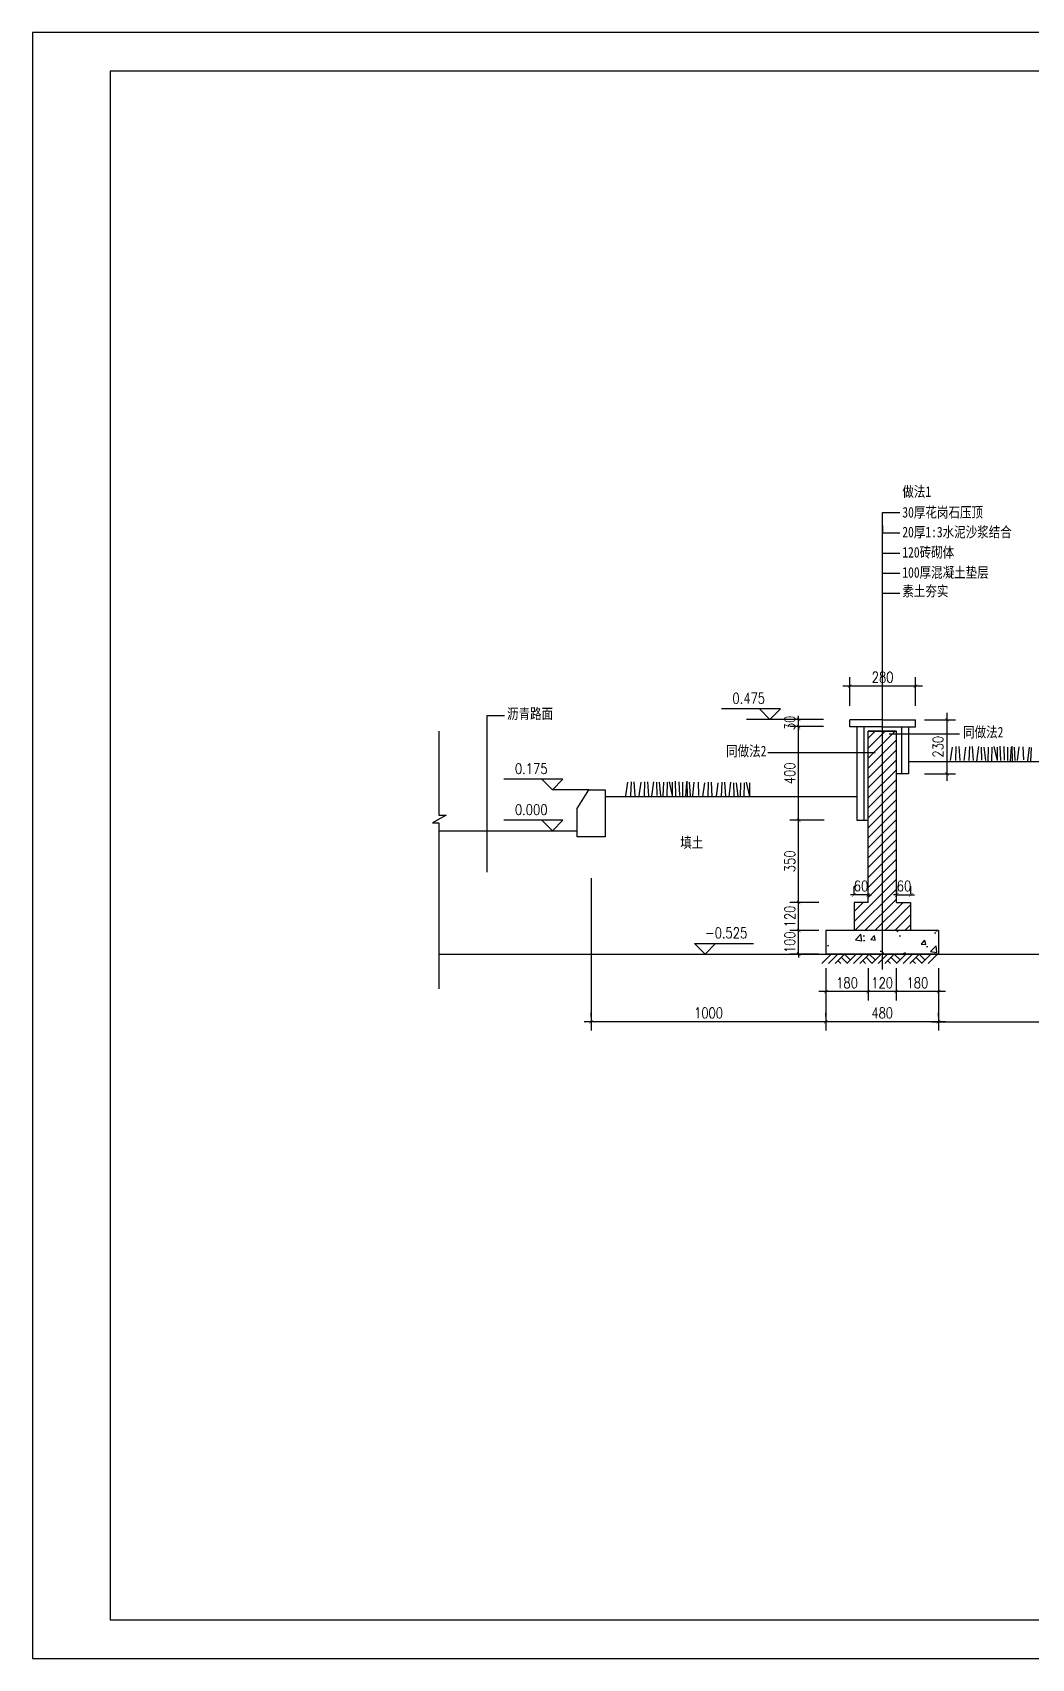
# Model space of a CAD drawing. Extents: x 1035948 to 1665131, y -158296 to 142149.
# Drawn here: x 1199235 to 1203490, y 18671 to 25601 of the extents above; entities that cross this region are included whole.
import ezdxf
from ezdxf.enums import TextEntityAlignment as Align

# ---------------------------------------------------------------- set-up
doc = ezdxf.new("R2010")
doc.units = 0
doc.header["$LTSCALE"] = 200
doc.header["$MEASUREMENT"] = 0
doc.layers.get('0').update_dxf_attribs({"linetype": 'CONTINUOUS'})
doc.layers.get('DEFPOINTS').update_dxf_attribs({"linetype": 'CONTINUOUS'})
for name, color, linetype in [('ELEV', 7, 'CONTINUOUS'), ('PUB_DIM', 3, 'CONTINUOUS'), ('PUB_HATCH', 7, 'CONTINUOUS'), ('PUB_TEXT', 7, 'CONTINUOUS'), ('SECTION', 2, 'CONTINUOUS'), ('WLL1', 7, 'CONTINUOUS')]:
    doc.layers.add(name, color=color, linetype=linetype)
doc.styles.add('DIM_FONT', font='SIMPLEX.shx', dxfattribs={"width": 0.8})
doc.styles.add('HZ', font='simplex.shx', dxfattribs={"bigfont": 'hztxt.shx'})
doc.styles.add('仿宋', font='simfang0.ttf')
doc.dimstyles.new('DIMN80', dxfattribs={"dimscale": 0.8, "dimtxt": 300, "dimasz": 1, "dimexe": 250, "dimexo": 300, "dimgap": 150, "dimtad": 1, "dimdec": 0, "dimzin": 0, "dimdsep": 46, "dimtxsty": 'DIM_FONT', "dimblk": '_DIMX', "dimcen": 0.09, "dimclrt": 7, "dimadec": 0, "dimazin": 0, "dimtfac": 1, "dimtdec": 0, "dimtix": 1, "dimtmove": 2, "dimatfit": 3, "dimldrblk": '_DIMX', "dimfxl": 0, "dimtolj": 1, "dimtzin": 0, "dimarcsym": 0})
doc.dimstyles.new('GJ15', dxfattribs={"dimscale": 15, "dimtxt": 3, "dimasz": 1, "dimexe": 2.5, "dimexo": 5, "dimgap": 1, "dimtad": 1, "dimdec": 0, "dimdsep": 46, "dimtxsty": 'DIM_FONT', "dimblk": '_DIMX', "dimblk1": 'ARCHTICK', "dimblk2": 'ARCHTICK', "dimsah": 1, "dimcen": 3, "dimdle": 2, "dimclrt": 7, "dimadec": 0, "dimazin": 0, "dimtfac": 1, "dimtdec": 0, "dimtix": 1, "dimtmove": 2, "dimatfit": 3, "dimldrblk": 'ARCHTICK', "dimfxl": 0, "dimtolj": 1, "dimtzin": 0, "dimarcsym": 0})
doc.dimstyles.new('GJ30', dxfattribs={"dimscale": 30, "dimtxt": 3, "dimasz": 1, "dimexe": 2.5, "dimexo": 5, "dimgap": 1, "dimtad": 1, "dimdec": 0, "dimdsep": 46, "dimtxsty": 'DIM_FONT', "dimblk": '_DIMX', "dimblk1": 'ARCHTICK', "dimblk2": 'ARCHTICK', "dimsah": 1, "dimcen": 3, "dimdle": 2, "dimclrt": 7, "dimadec": 0, "dimazin": 0, "dimtfac": 1, "dimtdec": 0, "dimtix": 1, "dimtmove": 2, "dimatfit": 3, "dimldrblk": 'ARCHTICK', "dimfxl": 0, "dimtolj": 1, "dimtzin": 0, "dimarcsym": 0})

# ---------------------------------------------------------------- blocks, each defined once
blk = doc.blocks.new('_ARCHTICK')
at = {"color": 0, "linetype": 'ByBlock', "const_width": 0.15}
blk.add_lwpolyline([(-0.5, -0.5), (0.5, 0.5)], dxfattribs=at)
blk = doc.blocks.new('*D758')
at = {"layer": 'DEFPOINTS', "color": 0}
for p in [(1202498.6, 22643.7), (1202665, 22643.7), (1202667, 22243.7)]:
    blk.add_point(p, dxfattribs=at)
at = {"layer": 'PUB_DIM', "color": 0, "lineweight": -2}
for p, q in [((1202498.6, 22213.7), (1202498.6, 22673.7)), ((1202605, 22643.7), (1202461.1, 22643.7)), ((1202607, 22243.7), (1202461.1, 22243.7))]:
    blk.add_line(p, q, dxfattribs=at)
at = {"layer": 'PUB_DIM', "color": 0, "lineweight": -2, "xscale": 15, "yscale": 15, "zscale": 15}
for p, rotation in [((1202498.6, 22643.7), 90), ((1202498.6, 22243.7), 270)]:
    blk.add_blockref('_ARCHTICK', p, dxfattribs=dict(at, rotation=rotation))
at = {"layer": 'PUB_DIM', "color": 7, "insert": (1202461.1, 22443.7), "char_height": 45, "attachment_point": 5, "rotation": 90, "style": 'DIM_FONT'}
blk.add_mtext('\\A1;400', dxfattribs=at)
blk = doc.blocks.new('_DIMX')
blk.add_line((-150, 0), (150, 0))
at = {"const_width": 50}
blk.add_lwpolyline([(-70, -70), (70, 70)], dxfattribs=at)
blk = doc.blocks.new('*D757')
at = {"layer": 'DEFPOINTS', "color": 0}
for p in [(1202974.9, 22672), (1202974.9, 22442), (1203129.8, 22442)]:
    blk.add_point(p, dxfattribs=at)
at = {"layer": 'PUB_DIM', "color": 0, "lineweight": -2}
for p, q in [((1203034.9, 22672), (1203167.3, 22672)), ((1203129.8, 22702), (1203129.8, 22412)), ((1203034.9, 22442), (1203167.3, 22442))]:
    blk.add_line(p, q, dxfattribs=at)
at = {"layer": 'PUB_DIM', "color": 0, "lineweight": -2, "xscale": 15, "yscale": 15, "zscale": 15}
for p, rotation in [((1203129.8, 22672), 90), ((1203129.8, 22442), 270)]:
    blk.add_blockref('_ARCHTICK', p, dxfattribs=dict(at, rotation=rotation))
at = {"layer": 'PUB_DIM', "color": 7, "insert": (1203092.3, 22557), "char_height": 45, "attachment_point": 5, "rotation": 90, "style": 'DIM_FONT'}
blk.add_mtext('\\A1;230', dxfattribs=at)
blk = doc.blocks.new('*D742')
at = {"layer": 'DEFPOINTS', "color": 0}
for p in [(1203094.1, 21347.6), (1204354.4, 21385.1), (1204354.4, 21347.6)]:
    blk.add_point(p, dxfattribs=at)
at = {"layer": 'PUB_DIM', "color": 0, "lineweight": -2}
for p, q in [((1203094.1, 21407.6), (1203094.1, 21422.6)), ((1204354.4, 21407.6), (1204354.4, 21422.6)), ((1203064.1, 21385.1), (1204384.4, 21385.1))]:
    blk.add_line(p, q, dxfattribs=at)
at = {"layer": 'PUB_DIM', "color": 0, "lineweight": -2, "xscale": 15, "yscale": 15, "zscale": 15, "rotation": 180}
blk.add_blockref('_ARCHTICK', (1203094.1, 21385.1), dxfattribs=at)
at = {"layer": 'PUB_DIM', "color": 0, "lineweight": -2, "xscale": 15, "yscale": 15, "zscale": 15}
blk.add_blockref('_ARCHTICK', (1204354.4, 21385.1), dxfattribs=at)
at = {"layer": 'PUB_DIM', "color": 7, "insert": (1203724.3, 21422.6), "char_height": 45, "attachment_point": 5, "style": 'DIM_FONT'}
blk.add_mtext('\\A1;1260', dxfattribs=at)
blk = doc.blocks.new('标高')
at = {"layer": 'PUB_DIM', "color": 0}
for p, q in [((-300, 300), (1377, 300)), ((-300, 300), (0, 0)), ((0, 0), (300, 300))]:
    blk.add_line(p, q, dxfattribs=at)
at = {"layer": 'PUB_DIM', "color": 0, "style": 'HZ', "width": 0.8}
blk.add_attdef('%%P0.000', text='', height=300, dxfattribs=at).set_placement((602, 450), align=Align.CENTER)
blk = doc.blocks.new('*D741')
at = {"layer": 'DEFPOINTS', "color": 0}
for p in [(1202734.4, 21925.9), (1202734.4, 21869.5), (1202794.4, 21869.5)]:
    blk.add_point(p, dxfattribs=at)
at = {"layer": 'PUB_DIM', "color": 0, "lineweight": -2}
for p, q in [((1202734.4, 21925.9), (1202719.4, 21925.9)), ((1202734.4, 21929.5), (1202734.4, 21963.4)), ((1202794.4, 21925.9), (1202734.4, 21925.9)), ((1202794.4, 21929.5), (1202794.4, 21963.4)), ((1202794.4, 21925.9), (1202809.4, 21925.9))]:
    blk.add_line(p, q, dxfattribs=at)
at = {"layer": 'PUB_DIM', "color": 0, "lineweight": -2, "xscale": 15, "yscale": 15, "zscale": 15}
blk.add_blockref('_ARCHTICK', (1202734.4, 21925.9), dxfattribs=at)
at = {"layer": 'PUB_DIM', "color": 0, "lineweight": -2, "xscale": 15, "yscale": 15, "zscale": 15, "rotation": 180}
blk.add_blockref('_ARCHTICK', (1202794.4, 21925.9), dxfattribs=at)
at = {"layer": 'PUB_DIM', "color": 7, "insert": (1202764.4, 21963.4), "char_height": 45, "attachment_point": 5, "style": 'DIM_FONT'}
blk.add_mtext('\\A1;60', dxfattribs=at)
blk = doc.blocks.new('*D740')
at = {"layer": 'DEFPOINTS', "color": 0}
for p in [(1202977.1, 21925.9), (1202917.1, 21869.5), (1202977.1, 21869.5)]:
    blk.add_point(p, dxfattribs=at)
at = {"layer": 'PUB_DIM', "color": 0, "lineweight": -2}
for p, q in [((1202917.1, 21925.9), (1202902.1, 21925.9)), ((1202917.1, 21929.5), (1202917.1, 21963.4)), ((1202917.1, 21925.9), (1202977.1, 21925.9)), ((1202977.1, 21929.5), (1202977.1, 21963.4)), ((1202977.1, 21925.9), (1202992.1, 21925.9))]:
    blk.add_line(p, q, dxfattribs=at)
at = {"layer": 'PUB_DIM', "color": 0, "lineweight": -2, "xscale": 15, "yscale": 15, "zscale": 15}
blk.add_blockref('_ARCHTICK', (1202917.1, 21925.9), dxfattribs=at)
at = {"layer": 'PUB_DIM', "color": 0, "lineweight": -2, "xscale": 15, "yscale": 15, "zscale": 15, "rotation": 180}
blk.add_blockref('_ARCHTICK', (1202977.1, 21925.9), dxfattribs=at)
at = {"layer": 'PUB_DIM', "color": 7, "insert": (1202947.1, 21963.4), "char_height": 45, "attachment_point": 5, "style": 'DIM_FONT'}
blk.add_mtext('\\A1;60', dxfattribs=at)
blk = doc.blocks.new('*D739')
at = {"layer": 'DEFPOINTS', "color": 0}
for p in [(1202498.6, 22243.7), (1202665, 22243.7), (1202645, 21893.7)]:
    blk.add_point(p, dxfattribs=at)
at = {"layer": 'PUB_DIM', "color": 0, "lineweight": -2}
for p, q in [((1202498.6, 21863.7), (1202498.6, 22273.7)), ((1202605, 22243.7), (1202461.1, 22243.7)), ((1202585, 21893.7), (1202461.1, 21893.7))]:
    blk.add_line(p, q, dxfattribs=at)
at = {"layer": 'PUB_DIM', "color": 0, "lineweight": -2, "xscale": 15, "yscale": 15, "zscale": 15}
for p, rotation in [((1202498.6, 22243.7), 90), ((1202498.6, 21893.7), 270)]:
    blk.add_blockref('_ARCHTICK', p, dxfattribs=dict(at, rotation=rotation))
at = {"layer": 'PUB_DIM', "color": 7, "insert": (1202461.1, 22068.7), "char_height": 45, "attachment_point": 5, "rotation": 90, "style": 'DIM_FONT'}
blk.add_mtext('\\A1;350', dxfattribs=at)
blk = doc.blocks.new('*D738')
at = {"layer": 'DEFPOINTS', "color": 0}
for p in [(1202498.6, 21893.7), (1202645, 21893.7), (1202645, 21773.7)]:
    blk.add_point(p, dxfattribs=at)
at = {"layer": 'PUB_DIM', "color": 0, "lineweight": -2}
for p, q in [((1202498.6, 21743.7), (1202498.6, 21923.7)), ((1202585, 21893.7), (1202461.1, 21893.7)), ((1202585, 21773.7), (1202461.1, 21773.7))]:
    blk.add_line(p, q, dxfattribs=at)
at = {"layer": 'PUB_DIM', "color": 0, "lineweight": -2, "xscale": 15, "yscale": 15, "zscale": 15}
for p, rotation in [((1202498.6, 21893.7), 90), ((1202498.6, 21773.7), 270)]:
    blk.add_blockref('_ARCHTICK', p, dxfattribs=dict(at, rotation=rotation))
at = {"layer": 'PUB_DIM', "color": 7, "insert": (1202461.1, 21833.7), "char_height": 45, "attachment_point": 5, "rotation": 90, "style": 'DIM_FONT'}
blk.add_mtext('\\A1;120', dxfattribs=at)
blk = doc.blocks.new('*D737')
at = {"layer": 'DEFPOINTS', "color": 0}
for p in [(1202498.6, 21773.7), (1202645, 21773.7), (1202645, 21673.7)]:
    blk.add_point(p, dxfattribs=at)
at = {"layer": 'PUB_DIM', "color": 0, "lineweight": -2}
for p, q in [((1202585, 21773.7), (1202461.1, 21773.7)), ((1202498.6, 21773.7), (1202498.6, 21788.7)), ((1202498.6, 21673.7), (1202498.6, 21773.7)), ((1202585, 21673.7), (1202461.1, 21673.7)), ((1202498.6, 21673.7), (1202498.6, 21658.7))]:
    blk.add_line(p, q, dxfattribs=at)
at = {"layer": 'PUB_DIM', "color": 0, "lineweight": -2, "xscale": 15, "yscale": 15, "zscale": 15}
for p, rotation in [((1202498.6, 21773.7), 270), ((1202498.6, 21673.7), 90)]:
    blk.add_blockref('_ARCHTICK', p, dxfattribs=dict(at, rotation=rotation))
at = {"layer": 'PUB_DIM', "color": 7, "insert": (1202461.1, 21723.7), "char_height": 45, "attachment_point": 5, "rotation": 90, "style": 'DIM_FONT'}
blk.add_mtext('\\A1;100', dxfattribs=at)
blk = doc.blocks.new('*D736')
at = {"layer": 'DEFPOINTS', "color": 0}
for p in [(1201614.7, 21385.1), (1201614.7, 21347.6), (1202614.4, 21347.6)]:
    blk.add_point(p, dxfattribs=at)
at = {"layer": 'PUB_DIM', "color": 0, "lineweight": -2}
for p, q in [((1201614.7, 21407.6), (1201614.7, 21422.6)), ((1202614.4, 21407.6), (1202614.4, 21422.6)), ((1202644.4, 21385.1), (1201584.7, 21385.1))]:
    blk.add_line(p, q, dxfattribs=at)
at = {"layer": 'PUB_DIM', "color": 0, "lineweight": -2, "xscale": 15, "yscale": 15, "zscale": 15, "rotation": 180}
blk.add_blockref('_ARCHTICK', (1201614.7, 21385.1), dxfattribs=at)
at = {"layer": 'PUB_DIM', "color": 0, "lineweight": -2, "xscale": 15, "yscale": 15, "zscale": 15}
blk.add_blockref('_ARCHTICK', (1202614.4, 21385.1), dxfattribs=at)
at = {"layer": 'PUB_DIM', "color": 7, "insert": (1202114.6, 21422.6), "char_height": 45, "attachment_point": 5, "style": 'DIM_FONT'}
blk.add_mtext('\\A1;1000', dxfattribs=at)
blk = doc.blocks.new('*D735')
at = {"layer": 'DEFPOINTS', "color": 0}
for p in [(1202614.4, 21673.7), (1202794.4, 21673.7), (1202614.4, 21513.3)]:
    blk.add_point(p, dxfattribs=at)
at = {"layer": 'PUB_DIM', "color": 0, "lineweight": -2}
for p, q in [((1202614.4, 21613.7), (1202614.4, 21475.8)), ((1202794.4, 21613.7), (1202794.4, 21475.8)), ((1202824.4, 21513.3), (1202584.4, 21513.3))]:
    blk.add_line(p, q, dxfattribs=at)
at = {"layer": 'PUB_DIM', "color": 0, "lineweight": -2, "xscale": 15, "yscale": 15, "zscale": 15, "rotation": 180}
blk.add_blockref('_ARCHTICK', (1202614.4, 21513.3), dxfattribs=at)
at = {"layer": 'PUB_DIM', "color": 0, "lineweight": -2, "xscale": 15, "yscale": 15, "zscale": 15}
blk.add_blockref('_ARCHTICK', (1202794.4, 21513.3), dxfattribs=at)
at = {"layer": 'PUB_DIM', "color": 7, "insert": (1202704.4, 21550.8), "char_height": 45, "attachment_point": 5, "style": 'DIM_FONT'}
blk.add_mtext('\\A1;180', dxfattribs=at)
blk = doc.blocks.new('*D734')
at = {"layer": 'DEFPOINTS', "color": 0}
for p in [(1202614.4, 21673.7), (1203094.4, 21673.7), (1202614.4, 21385.1)]:
    blk.add_point(p, dxfattribs=at)
at = {"layer": 'PUB_DIM', "color": 0, "lineweight": -2}
for p, q in [((1202614.4, 21613.7), (1202614.4, 21347.6)), ((1203094.4, 21613.7), (1203094.4, 21347.6)), ((1203124.4, 21385.1), (1202584.4, 21385.1))]:
    blk.add_line(p, q, dxfattribs=at)
at = {"layer": 'PUB_DIM', "color": 0, "lineweight": -2, "xscale": 15, "yscale": 15, "zscale": 15, "rotation": 180}
blk.add_blockref('_ARCHTICK', (1202614.4, 21385.1), dxfattribs=at)
at = {"layer": 'PUB_DIM', "color": 0, "lineweight": -2, "xscale": 15, "yscale": 15, "zscale": 15}
blk.add_blockref('_ARCHTICK', (1203094.4, 21385.1), dxfattribs=at)
at = {"layer": 'PUB_DIM', "color": 7, "insert": (1202854.4, 21422.6), "char_height": 45, "attachment_point": 5, "style": 'DIM_FONT'}
blk.add_mtext('\\A1;480', dxfattribs=at)
blk = doc.blocks.new('*D733')
at = {"layer": 'DEFPOINTS', "color": 0}
for p in [(1202914.4, 21673.7), (1203094.4, 21673.7), (1202914.4, 21513.3)]:
    blk.add_point(p, dxfattribs=at)
at = {"layer": 'PUB_DIM', "color": 0, "lineweight": -2}
for p, q in [((1202914.4, 21613.7), (1202914.4, 21475.8)), ((1203094.4, 21613.7), (1203094.4, 21475.8)), ((1203124.4, 21513.3), (1202884.4, 21513.3))]:
    blk.add_line(p, q, dxfattribs=at)
at = {"layer": 'PUB_DIM', "color": 0, "lineweight": -2, "xscale": 15, "yscale": 15, "zscale": 15, "rotation": 180}
blk.add_blockref('_ARCHTICK', (1202914.4, 21513.3), dxfattribs=at)
at = {"layer": 'PUB_DIM', "color": 0, "lineweight": -2, "xscale": 15, "yscale": 15, "zscale": 15}
blk.add_blockref('_ARCHTICK', (1203094.4, 21513.3), dxfattribs=at)
at = {"layer": 'PUB_DIM', "color": 7, "insert": (1203004.4, 21550.8), "char_height": 45, "attachment_point": 5, "style": 'DIM_FONT'}
blk.add_mtext('\\A1;180', dxfattribs=at)
blk = doc.blocks.new('*D732')
at = {"layer": 'DEFPOINTS', "color": 0}
for p in [(1202794.4, 21673.7), (1202914.4, 21673.7), (1202794.4, 21513.3)]:
    blk.add_point(p, dxfattribs=at)
at = {"layer": 'PUB_DIM', "color": 0, "lineweight": -2}
for p, q in [((1202794.4, 21613.7), (1202794.4, 21475.8)), ((1202914.4, 21613.7), (1202914.4, 21475.8)), ((1202944.4, 21513.3), (1202764.4, 21513.3))]:
    blk.add_line(p, q, dxfattribs=at)
at = {"layer": 'PUB_DIM', "color": 0, "lineweight": -2, "xscale": 15, "yscale": 15, "zscale": 15, "rotation": 180}
blk.add_blockref('_ARCHTICK', (1202794.4, 21513.3), dxfattribs=at)
at = {"layer": 'PUB_DIM', "color": 0, "lineweight": -2, "xscale": 15, "yscale": 15, "zscale": 15}
blk.add_blockref('_ARCHTICK', (1202914.4, 21513.3), dxfattribs=at)
at = {"layer": 'PUB_DIM', "color": 7, "insert": (1202854.4, 21550.8), "char_height": 45, "attachment_point": 5, "style": 'DIM_FONT'}
blk.add_mtext('\\A1;120', dxfattribs=at)
blk = doc.blocks.new('*D724')
at = {"layer": 'DEFPOINTS', "color": 0}
for p in [(1202716.1, 22815.8), (1202716.1, 22672), (1202996.1, 22672)]:
    blk.add_point(p, dxfattribs=at)
at = {"layer": 'PUB_DIM', "color": 0, "lineweight": -2}
for p, q in [((1203026.1, 22815.8), (1202686.1, 22815.8)), ((1202716.1, 22732), (1202716.1, 22853.3)), ((1202996.1, 22732), (1202996.1, 22853.3))]:
    blk.add_line(p, q, dxfattribs=at)
at = {"layer": 'PUB_DIM', "color": 0, "lineweight": -2, "xscale": 15, "yscale": 15, "zscale": 15, "rotation": 180}
blk.add_blockref('_ARCHTICK', (1202716.1, 22815.8), dxfattribs=at)
at = {"layer": 'PUB_DIM', "color": 0, "lineweight": -2, "xscale": 15, "yscale": 15, "zscale": 15}
blk.add_blockref('_ARCHTICK', (1202996.1, 22815.8), dxfattribs=at)
at = {"layer": 'PUB_DIM', "color": 7, "insert": (1202856.1, 22853.3), "char_height": 45, "attachment_point": 5, "style": 'DIM_FONT'}
blk.add_mtext('\\A1;280', dxfattribs=at)
blk = doc.blocks.new('*D723')
at = {"layer": 'DEFPOINTS', "color": 0}
for p in [(1202498.6, 22673.7), (1202665, 22673.7), (1202665, 22643.7)]:
    blk.add_point(p, dxfattribs=at)
at = {"layer": 'PUB_DIM', "color": 0, "lineweight": -2}
for p, q in [((1202605, 22673.7), (1202461.1, 22673.7)), ((1202498.6, 22673.7), (1202498.6, 22688.7)), ((1202498.6, 22643.7), (1202498.6, 22673.7)), ((1202605, 22643.7), (1202461.1, 22643.7)), ((1202498.6, 22643.7), (1202498.6, 22628.7))]:
    blk.add_line(p, q, dxfattribs=at)
at = {"layer": 'PUB_DIM', "color": 0, "lineweight": -2, "xscale": 15, "yscale": 15, "zscale": 15}
for p, rotation in [((1202498.6, 22673.7), 270), ((1202498.6, 22643.7), 90)]:
    blk.add_blockref('_ARCHTICK', p, dxfattribs=dict(at, rotation=rotation))
at = {"layer": 'PUB_DIM', "color": 7, "insert": (1202461.1, 22658.7), "char_height": 45, "attachment_point": 5, "rotation": 90, "style": 'DIM_FONT'}
blk.add_mtext('\\A1;30', dxfattribs=at)

msp = doc.modelspace()

# ---------------------------------------------------------------- hatches: boundary and pattern name
at = {"layer": 'ELEV'}
h = msp.add_hatch(dxfattribs=at)
h.set_pattern_fill('ANSI31', color=256, scale=240, style=0)
h.set_pattern_definition([(45, (54694.293, -1037.255), (-21.2132034, 21.2132034), [])])
h.paths.add_polyline_path([(1202914.89534, 22623.65657), (1202855.74551, 22623.65657), (1202855.74551, 21773.65657), (1202974.89534, 21773.65657), (1202974.89534, 21893.65657), (1202914.89534, 21893.65657)])
h.paths.add_polyline_path([(1202855.74551, 22623.65657), (1202794.4232, 22623.65657), (1202794.4232, 22473.65657), (1202794.4232, 21893.65657), (1202734.4232, 21893.65657), (1202734.4232, 21773.65657), (1202855.74551, 21773.65657)])
at = {"layer": 'WLL1'}
h = msp.add_hatch(dxfattribs=at)
h.set_pattern_fill('AR-CONC', color=256, scale=30, style=0)
h.set_pattern_definition([(50, (54694.3, -1037.25), (215.178055, -18.82564), [22.5, -247.5]), (355, (54694.3, -1037.25), (-41.6254, 225.65764), [18, -198]), (100.4514, (54712.22, -1038.82), (173.552815, 206.831863), [19.122057, -210.342634]), (46.1842, (54694.3, -977.25), (320.172315, -49.655704), [33.75, -371.25]), (96.6356, (54720.97, -981.4), (280.39881, 292.23536), [28.68309, -315.5139]), (351.1842, (54694.3, -977.25), (280.39858, 292.23558), [27, -297]), (21, (54724.3, -992.25), (179.072116, -120.785667), [22.5, -247.5]), (326, (54724.3, -992.25), (72.9946, 217.545014), [18, -198]), (71.4514, (54739.22, -1002.32), (252.06679, 96.75915), [19.122057, -210.342634]), (37.5, (54694.29, -1037.255), (3.6479566, 99.868156), [0, -195.6, 0, -201, 0, -198.75]), (7.5, (54694.29, -1037.25), (78.920861, 118.323514), [0, -114.6, 0, -191.1, 0, -75.75]), (327.5, (54627.39, -1037.255), (160.146731, -6.7664615), [0, -75, 0, -234, 0, -310.5]), (317.5, (54597.39, -1037.25), (174.95585, 30.031495), [0, -97.5, 0, -155.4, 0, -220.5])])
h.paths.add_polyline_path([(1202855.74551, 21773.65657), (1202855.74551, 21673.65657), (1203094.4232, 21673.65657), (1203094.4232, 21773.65657)])
h.paths.add_polyline_path([(1202614.4232, 21773.65657), (1202614.4232, 21673.65657), (1202855.74551, 21673.65657), (1202855.74551, 21773.65657)])

# ---------------------------------------------------------------- linework, layer by layer
at = {"color": 151}
msp.add_lwpolyline([(1209036.21944, 18671.16207), (1209036.21944, 25601.16207), (1199235.21944, 25601.16207), (1199235.21944, 18671.16207)], close=True, dxfattribs=at)
at = {"color": 5}
msp.add_lwpolyline([(1208871.21944, 18836.16207), (1208871.21944, 25436.16207), (1199565.21944, 25436.16207), (1199565.21944, 18836.16207)], close=True, dxfattribs=at)
at = {"layer": 'ELEV'}
for p, q in [((1202855.74551, 21607.01548), (1202855.74551, 23554.86201)), ((1202855.74551, 23296.73574), (1202928.96853, 23296.73574)), ((1202855.74551, 23211.10327), (1202928.96853, 23211.10327)), ((1201171.84288, 22021.8472), (1201171.84288, 22689.85239)), ((1201171.84288, 22689.85239), (1201245.0659, 22689.85239))]:
    msp.add_line(p, q, dxfattribs=at)
at = {"layer": 'ELEV', "color": 3}
for p, q in [((1203145.8632, 22497.85185), (1203153.8632, 22555.85185)), ((1203167.8632, 22497.85185), (1203169.8632, 22557.85185)), ((1203185.8632, 22497.85185), (1203181.8632, 22557.85185)), ((1203203.38579, 22497.85185), (1203211.38579, 22555.85185)), ((1203225.38579, 22497.85185), (1203227.38579, 22557.85185)), ((1203243.38579, 22497.85185), (1203239.38579, 22557.85185)), ((1203257.38579, 22495.85185), (1203265.38579, 22557.85185)), ((1203279.38579, 22499.85185), (1203277.38579, 22555.85185)), ((1203295.38579, 22497.85185), (1203289.38579, 22555.85185)), ((1203305.38579, 22495.85185), (1203307.38579, 22555.85185)), ((1203321.38579, 22495.85185), (1203323.38579, 22555.85185)), ((1203345.38579, 22497.85185), (1203331.38579, 22557.85185)), ((1203345.38579, 22501.85185), (1203345.38579, 22555.85185)), ((1203359.38579, 22497.85185), (1203357.38579, 22559.85185)), ((1203375.38579, 22499.85185), (1203373.38579, 22557.85185)), ((1203389.38579, 22497.85185), (1203389.38579, 22555.85185)), ((1203401.38579, 22495.85185), (1203405.38579, 22555.85185)), ((1203409.38579, 22495.85185), (1203407.38579, 22559.85185)), ((1203421.38579, 22497.85185), (1203417.38579, 22555.85185)), ((1203431.38579, 22498.96116), (1203437.38579, 22556.96116)), ((1203457.26589, 22500.96116), (1203455.26589, 22556.96116)), ((1203474.36698, 22497.69436), (1203482.36698, 22555.69436)), ((1203488.09892, 22493.87649), (1203490.09892, 22553.87649)), ((1201762.26481, 22347.85185), (1201770.26481, 22405.85185)), ((1201784.26481, 22347.85185), (1201786.26481, 22407.85185)), ((1201802.26481, 22347.85185), (1201798.26481, 22407.85185)), ((1201819.78739, 22347.85185), (1201827.78739, 22405.85185)), ((1201841.78739, 22347.85185), (1201843.78739, 22407.85185)), ((1201859.78739, 22347.85185), (1201855.78739, 22407.85185)), ((1201873.78739, 22345.85185), (1201881.78739, 22407.85185)), ((1201895.78739, 22349.85185), (1201893.78739, 22405.85185)), ((1201911.78739, 22347.85185), (1201905.78739, 22405.85185)), ((1201921.78739, 22345.85185), (1201923.78739, 22405.85185)), ((1201937.78739, 22345.85185), (1201939.78739, 22405.85185)), ((1201961.78739, 22347.85185), (1201947.78739, 22407.85185)), ((1201961.78739, 22351.85185), (1201961.78739, 22405.85185)), ((1201975.78739, 22347.85185), (1201973.78739, 22409.85185)), ((1201991.78739, 22349.85185), (1201989.78739, 22407.85185)), ((1202005.78739, 22347.85185), (1202005.78739, 22405.85185)), ((1202017.78739, 22345.85185), (1202021.78739, 22405.85185)), ((1202025.78739, 22345.85185), (1202023.78739, 22409.85185)), ((1202037.78739, 22347.85185), (1202033.78739, 22405.85185)), ((1202047.78739, 22347.85185), (1202053.78739, 22405.85185)), ((1202073.66749, 22349.85185), (1202071.66749, 22405.85185)), ((1202090.76858, 22345.47574), (1202098.76858, 22403.47574)), ((1202112.76858, 22345.47574), (1202114.76858, 22405.47574)), ((1202130.76858, 22345.47574), (1202126.76858, 22405.47574)), ((1202148.29117, 22345.47574), (1202156.29117, 22403.47574)), ((1202170.29117, 22345.47574), (1202172.29117, 22405.47574)), ((1202188.29117, 22345.47574), (1202184.29117, 22405.47574)), ((1202202.29117, 22343.47574), (1202210.29117, 22405.47574)), ((1202224.29117, 22347.47574), (1202222.29117, 22403.47574)), ((1202240.29117, 22345.47574), (1202234.29117, 22403.47574)), ((1202250.29117, 22343.47574), (1202252.29117, 22403.47574)), ((1202266.29117, 22343.47574), (1202268.29117, 22403.47574)), ((1202290.29117, 22345.47574), (1202276.29117, 22405.47574)), ((1202290.29117, 22349.47574), (1202290.29117, 22403.47574))]:
    msp.add_line(p, q, dxfattribs=at)
at = {"layer": 'PUB_DIM'}
for p, q in [((1202461.07302, 22673.65657), (1202276.18438, 22673.65657)), ((1200965.65076, 22623.66969), (1200965.65076, 22265.7375)), ((1201604.45809, 22373.65657), (1201449.57854, 22373.65657)), ((1200997.29883, 22265.7375), (1200939.07375, 22233.29771)), ((1200965.65076, 22265.7375), (1200997.29883, 22265.7375)), ((1200939.07375, 22233.29771), (1200966.50362, 22233.29771)), ((1200966.50362, 22233.29771), (1200966.50362, 21524.85889)), ((1201614.74551, 21996.47006), (1201614.74551, 21347.57526))]:
    msp.add_line(p, q, dxfattribs=at)
at = {"layer": 'PUB_HATCH'}
for p, q in [((1202597.61058, 21633.65657), (1202637.61058, 21673.65657)), ((1202625.61058, 21633.65657), (1202665.61058, 21673.65657)), ((1202653.61058, 21633.65657), (1202693.61058, 21673.65657)), ((1202665.61058, 21645.65657), (1202677.61058, 21633.65657)), ((1202679.61058, 21659.65657), (1202704.61058, 21634.65657)), ((1202693.61058, 21673.65657), (1202718.61058, 21648.65657)), ((1202703.61058, 21633.65657), (1202743.61058, 21673.65657)), ((1202731.61058, 21633.65657), (1202771.61058, 21673.65657)), ((1202759.61058, 21633.65657), (1202799.61058, 21673.65657)), ((1202771.61058, 21645.65657), (1202783.61058, 21633.65657)), ((1202785.61058, 21659.65657), (1202810.61058, 21634.65657)), ((1202799.61058, 21673.65657), (1202824.61058, 21648.65657)), ((1202809.61058, 21633.65657), (1202849.61058, 21673.65657)), ((1202837.61058, 21633.65657), (1202877.61058, 21673.65657)), ((1202865.61058, 21633.65657), (1202905.61058, 21673.65657)), ((1202877.61058, 21645.65657), (1202889.61058, 21633.65657)), ((1202891.61058, 21659.65657), (1202916.61058, 21634.65657)), ((1202905.61058, 21673.65657), (1202930.61058, 21648.65657)), ((1202915.61058, 21633.65657), (1202955.61058, 21673.65657)), ((1202943.61058, 21633.65657), (1202983.61058, 21673.65657)), ((1202971.61058, 21633.65657), (1203011.61058, 21673.65657)), ((1202983.61058, 21645.65657), (1202995.61058, 21633.65657)), ((1202997.61058, 21659.65657), (1203022.61058, 21634.65657)), ((1203011.61058, 21673.65657), (1203036.61058, 21648.65657)), ((1203021.61058, 21633.65657), (1203061.61058, 21673.65657)), ((1203049.61058, 21633.65657), (1203089.61058, 21673.65657))]:
    msp.add_line(p, q, dxfattribs=at)
at = {"layer": 'SECTION'}
for p, q in [((1202856.05208, 22672.02769), (1202716.05208, 22672.02769)), ((1202716.05208, 22642.02769), (1202716.05208, 22672.02769)), ((1202856.05208, 22672.02769), (1202746.05208, 22672.02769)), ((1202856.05208, 22672.02769), (1202996.05208, 22672.02769)), ((1202856.05208, 22672.02769), (1202996.05208, 22672.02769)), ((1202996.05208, 22642.02769), (1202996.05208, 22672.02769)), ((1202856.05208, 22642.02769), (1202716.05208, 22642.02769)), ((1202746.05208, 22642.02769), (1202746.05208, 22243.65657)), ((1202776.05208, 22642.02769), (1202776.05208, 22243.65657)), ((1202794.4232, 22473.65657), (1202794.4232, 22623.65657)), ((1202914.4232, 22623.65657), (1202794.4232, 22623.65657)), ((1202795.74551, 22623.65657), (1202914.89534, 22623.65657)), ((1202795.74551, 22623.65657), (1202914.89534, 22623.65657)), ((1202856.05208, 22642.02769), (1202996.05208, 22642.02769)), ((1202914.89534, 21893.65657), (1202914.89534, 22623.65657)), ((1202936.05208, 22642.02769), (1202936.05208, 22442.02769)), ((1202966.05208, 22642.02769), (1202966.05208, 22442.02769)), ((1202794.4232, 21893.65657), (1202794.4232, 22473.65657)), ((1202966.05208, 22442.02769), (1202914.89534, 22442.02769)), ((1201554.74551, 22293.4839), (1201604.45809, 22373.65657)), ((1201604.45809, 22373.65657), (1201674.74551, 22373.65657)), ((1201604.45809, 22373.65657), (1201674.74551, 22373.65657)), ((1201674.74551, 22373.65657), (1201674.74551, 22173.65657)), ((1201554.74551, 22173.65657), (1201554.74551, 22293.4839)), ((1202746.05208, 22243.65657), (1202794.4232, 22243.65657)), ((1202746.05208, 22243.65657), (1202794.4232, 22243.65657)), ((1201674.74551, 22173.65657), (1201554.74551, 22173.65657)), ((1202794.4232, 21893.65657), (1202734.4232, 21893.65657)), ((1202734.4232, 21893.65657), (1202734.4232, 21773.65657)), ((1202914.89534, 21893.65657), (1202974.89534, 21893.65657)), ((1202974.89534, 21893.65657), (1202974.89534, 21773.65657)), ((1203094.4232, 21773.65657), (1202614.4232, 21773.65657)), ((1202614.4232, 21773.65657), (1202614.4232, 21673.65657)), ((1202734.4232, 21773.65657), (1202734.4232, 21773.65657)), ((1203094.4232, 21773.65657), (1203094.4232, 21673.65657)), ((1203094.4232, 21673.65657), (1202614.4232, 21673.65657))]:
    msp.add_line(p, q, dxfattribs=at)
at = {"layer": 'WLL1'}
for p, q in [((1202966.05208, 22493.65657), (1204484.44666, 22493.65657)), ((1202744.4232, 22343.65657), (1201674.74551, 22343.65657)), ((1200966.50362, 22198.65657), (1201554.74551, 22198.65657)), ((1200966.50362, 21673.65657), (1207325.80711, 21673.65657))]:
    msp.add_line(p, q, dxfattribs=at)

# ---------------------------------------------------------------- block references
at = {"layer": 'PUB_DIM'}
ref = msp.add_blockref('标高', (1202376.18438, 22673.65657), dxfattribs=dict(at, xscale=-0.15, yscale=0.15, zscale=0.15))
ref.add_attrib('%%P0.000', '0.475', dxfattribs={"color": 0, "height": 45, "style": 'HZ', "width": 0.8}).set_placement((1202285.9244, 22741.15657), align=Align.CENTER)
ref = msp.add_blockref('标高', (1201449.57854, 22373.65657), dxfattribs=dict(at, xscale=-0.15, yscale=0.15, zscale=0.15))
ref.add_attrib('%%P0.000', '0.175', dxfattribs={"color": 0, "height": 45, "style": 'HZ', "width": 0.8}).set_placement((1201359.31855, 22441.15657), align=Align.CENTER)
ref = msp.add_blockref('标高', (1201449.57854, 22198.65657), dxfattribs=dict(at, xscale=-0.15, yscale=0.15, zscale=0.15))
ref.add_attrib('%%P0.000', '0.000', dxfattribs={"color": 0, "height": 45, "style": 'HZ', "width": 0.8}).set_placement((1201359.31855, 22266.15657), align=Align.CENTER)
at = {"layer": 'PUB_DIM', "xscale": 0.15, "yscale": 0.15, "zscale": 0.15}
msp.add_blockref('标高', (1202099.72593, 21673.65657), dxfattribs=at).add_auto_attribs({'%%P0.000': '-0.525'})

# ---------------------------------------------------------------- texts
at = {"layer": 'PUB_TEXT', "color": 3, "style": '仿宋', "width": 0.8}
for s, p in [('做法1', (1202940.26313, 23622.11865)), ('30厚花岗石压顶', (1202940.26313, 23533.92181)), ('20厚1:3水泥沙浆结合', (1202940.26313, 23449.72097)), ('120砖砌体', (1202940.26313, 23363.33302)), ('100厚混凝土垫层', (1202940.26313, 23277.70056)), ('素土夯实', (1202940.26313, 23198.1769)), ('沥青路面', (1201256.3215, 22675.4139)), ('同做法2', (1203198.80692, 22596.96824)), ('同做法2', (1202189.34759, 22516.26698)), ('填土', (1201994.59702, 22126.2308))]:
    msp.add_text(s, height=45, dxfattribs=at).set_placement(p)

# ---------------------------------------------------------------- dimensions: what is measured, and where the dimension line sits
at = {"layer": 'PUB_DIM'}
for base, p1, p2, dimstyle, override, picture, middle in [((1202716.05208, 22815.77173), (1202996.05208, 22672.02769), (1202716.05208, 22672.02769), 'GJ15', {"dimexo": 4}, '*D724', (1202856.05208, 22853.27173)), ((1202734.4232, 21925.8852), (1202794.4232, 21869.51885), (1202734.4232, 21869.51885), 'DIMN80', {"dimscale": 15, "dimtxt": 3, "dimexe": 2.5, "dimexo": 4, "dimgap": 1, "dimzin": 8, "dimblk1": 'ARCHTICK', "dimblk2": 'ARCHTICK', "dimsah": 1, "dimcen": 3, "dimdle": 2}, '*D741', (1202764.4232, 21963.3852)), ((1202977.06781, 21925.8852), (1202917.06781, 21869.51885), (1202977.06781, 21869.51885), 'DIMN80', {"dimscale": 15, "dimtxt": 3, "dimexe": 2.5, "dimexo": 4, "dimgap": 1, "dimzin": 8, "dimblk1": 'ARCHTICK', "dimblk2": 'ARCHTICK', "dimsah": 1, "dimcen": 3, "dimdle": 2}, '*D740', (1202947.06781, 21963.3852)), ((1202614.4232, 21513.34271), (1202794.4232, 21673.65657), (1202614.4232, 21673.65657), 'GJ15', {"dimexo": 4}, '*D735', (1202704.4232, 21550.84271)), ((1202614.4232, 21385.07526), (1203094.4232, 21673.65657), (1202614.4232, 21673.65657), 'GJ15', {"dimexo": 4}, '*D734', (1202854.4232, 21422.57526)), ((1202794.4232, 21513.34271), (1202914.4232, 21673.65657), (1202794.4232, 21673.65657), 'GJ15', {"dimexo": 4}, '*D732', (1202854.4232, 21550.84271)), ((1202914.4232, 21513.34271), (1203094.4232, 21673.65657), (1202914.4232, 21673.65657), 'GJ15', {"dimexo": 4}, '*D733', (1203004.4232, 21550.84271)), ((1201614.74551, 21385.07526), (1202614.4232, 21347.57526), (1201614.74551, 21347.57526), 'GJ15', {"dimexo": 4}, '*D736', (1202114.58436, 21422.57526)), ((1204354.44666, 21385.07526), (1203094.14781, 21347.57526), (1204354.44666, 21347.57526), 'GJ15', {"dimexo": 4}, '*D742', (1203724.29723, 21422.57526))]:
    dim = msp.add_linear_dim(base=base, p1=p1, p2=p2, dimstyle=dimstyle, override=override, dxfattribs=at)
    dim.commit()
    dim.dimension.update_dxf_attribs({"geometry": picture, "text_midpoint": middle})
for base, p1, p2, angle, picture, middle in [((1202498.57302, 22673.65657), (1202665.0209, 22643.65657), (1202665.0209, 22673.65657), 90, '*D723', (1202461.07302, 22658.65657)), ((1202498.57302, 22643.65657), (1202667.04934, 22243.65657), (1202665.0209, 22643.65657), 90, '*D758', (1202461.07302, 22443.65657)), ((1203129.78033, 22442.02769), (1202974.85962, 22672.02769), (1202974.85962, 22442.02769), 270, '*D757', (1203092.28033, 22557.02769)), ((1202498.57302, 22243.65657), (1202645.0209, 21893.65657), (1202665.0209, 22243.65657), 270, '*D739', (1202461.07302, 22068.65657)), ((1202498.57302, 21893.65657), (1202645.0209, 21773.65657), (1202645.0209, 21893.65657), 270, '*D738', (1202461.07302, 21833.65657)), ((1202498.57302, 21773.65657), (1202645.0209, 21673.65657), (1202645.0209, 21773.65657), 270, '*D737', (1202461.07302, 21723.65657))]:
    dim = msp.add_linear_dim(base=base, p1=p1, p2=p2, angle=angle, dimstyle='GJ15', override={"dimexo": 4}, dxfattribs=at)
    dim.commit()
    dim.dimension.update_dxf_attribs({"geometry": picture, "text_midpoint": middle})

# ---------------------------------------------------------------- leaders
at = {"layer": 'ELEV', "has_arrowhead": 0}
for points in [[(1202855.74551, 23500.30001), (1202855.74551, 23554.86201), (1202928.96853, 23554.86201)], [(1202855.74551, 23499.48876), (1202855.74551, 23468.61511), (1202928.96853, 23468.61511)], [(1202855.74551, 23414.05311), (1202855.74551, 23468.61511), (1202928.96853, 23468.61511)], [(1202855.74551, 23327.80621), (1202855.74551, 23382.3682), (1202928.96853, 23382.3682)], [(1202884.48406, 22612.14366), (1203183.7671, 22612.14366)], [(1202824.38542, 22531.44241), (1202367.26308, 22531.44241)]]:
    msp.add_leader(points, dimstyle='GJ30', override={"dimasz": 3}, dxfattribs=at)

doc.saveas('drawing.dxf')
